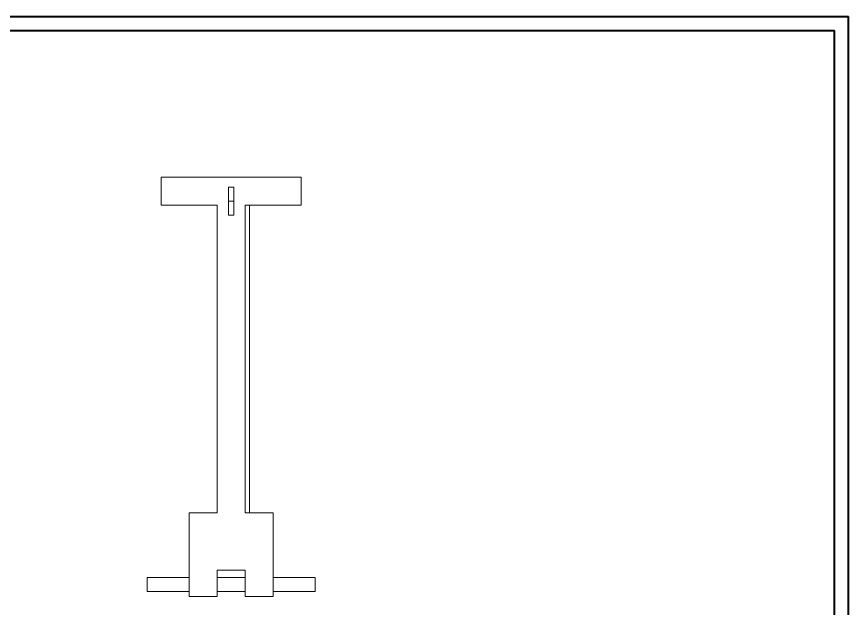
# Model space of a CAD drawing. Header units: millimetres. Extents: x 0 to 1189, y 0 to 841.
# Drawn here: x 595 to 1189, y 418 to 841 of the extents above; entities that cross this region are included whole.
import ezdxf

# ---------------------------------------------------------------- set-up
doc = ezdxf.new("R2010")
doc.units = ezdxf.units.MM

msp = doc.modelspace()

# ---------------------------------------------------------------- linework, layer by layer
at = {"color": 7, "linetype": 'Continuous', "lineweight": 40}
for p, q in [((0.08, 841.21), (1189.08, 841.21)), ((1189.08, 0.21), (1189.08, 841.21)), ((25.08, 831.21), (1179.08, 831.21)), ((1179.08, 10.21), (1179.08, 831.21))]:
    msp.add_line(p, q, dxfattribs=at)
at = {"color": 7, "linetype": 'Continuous', "lineweight": 15}
for p, q in [((697.95, 726.53), (697.95, 706.53)), ((697.95, 726.53), (797.95, 726.53)), ((797.95, 726.53), (797.95, 706.53)), ((745.9, 719.21), (749.9, 719.21)), ((745.9, 709.21), (745.9, 719.21)), ((749.9, 719.21), (749.9, 709.21)), ((749.9, 709.21), (745.9, 709.21)), ((745.9, 699.21), (745.9, 709.21)), ((749.9, 709.21), (749.9, 699.21)), ((697.95, 706.53), (737.95, 706.53)), ((737.95, 486.53), (737.95, 706.53)), ((757.95, 706.53), (797.95, 706.53)), ((757.95, 486.53), (757.95, 706.53)), ((760.95, 706.53), (757.95, 706.53)), ((760.95, 706.53), (760.95, 486.53)), ((749.9, 699.21), (745.9, 699.21)), ((717.95, 426.53), (717.95, 486.53)), ((737.95, 486.53), (717.95, 486.53)), ((757.95, 486.53), (777.95, 486.53)), ((760.95, 486.53), (757.95, 486.53)), ((777.95, 426.53), (777.95, 486.53)), ((717.95, 440.11), (687.95, 440.11)), ((687.95, 440.11), (687.95, 430.11)), ((737.95, 426.53), (737.95, 445.42)), ((737.95, 445.42), (757.95, 445.42)), ((757.95, 440.11), (737.95, 440.11)), ((757.95, 426.53), (757.95, 445.42)), ((807.95, 440.11), (777.95, 440.11)), ((807.95, 440.11), (807.95, 430.11)), ((687.95, 430.11), (717.95, 430.11)), ((737.95, 430.11), (757.95, 430.11)), ((777.95, 430.11), (807.95, 430.11)), ((737.95, 426.53), (717.95, 426.53)), ((757.95, 426.53), (777.95, 426.53))]:
    msp.add_line(p, q, dxfattribs=at)

doc.saveas('drawing.dxf')
